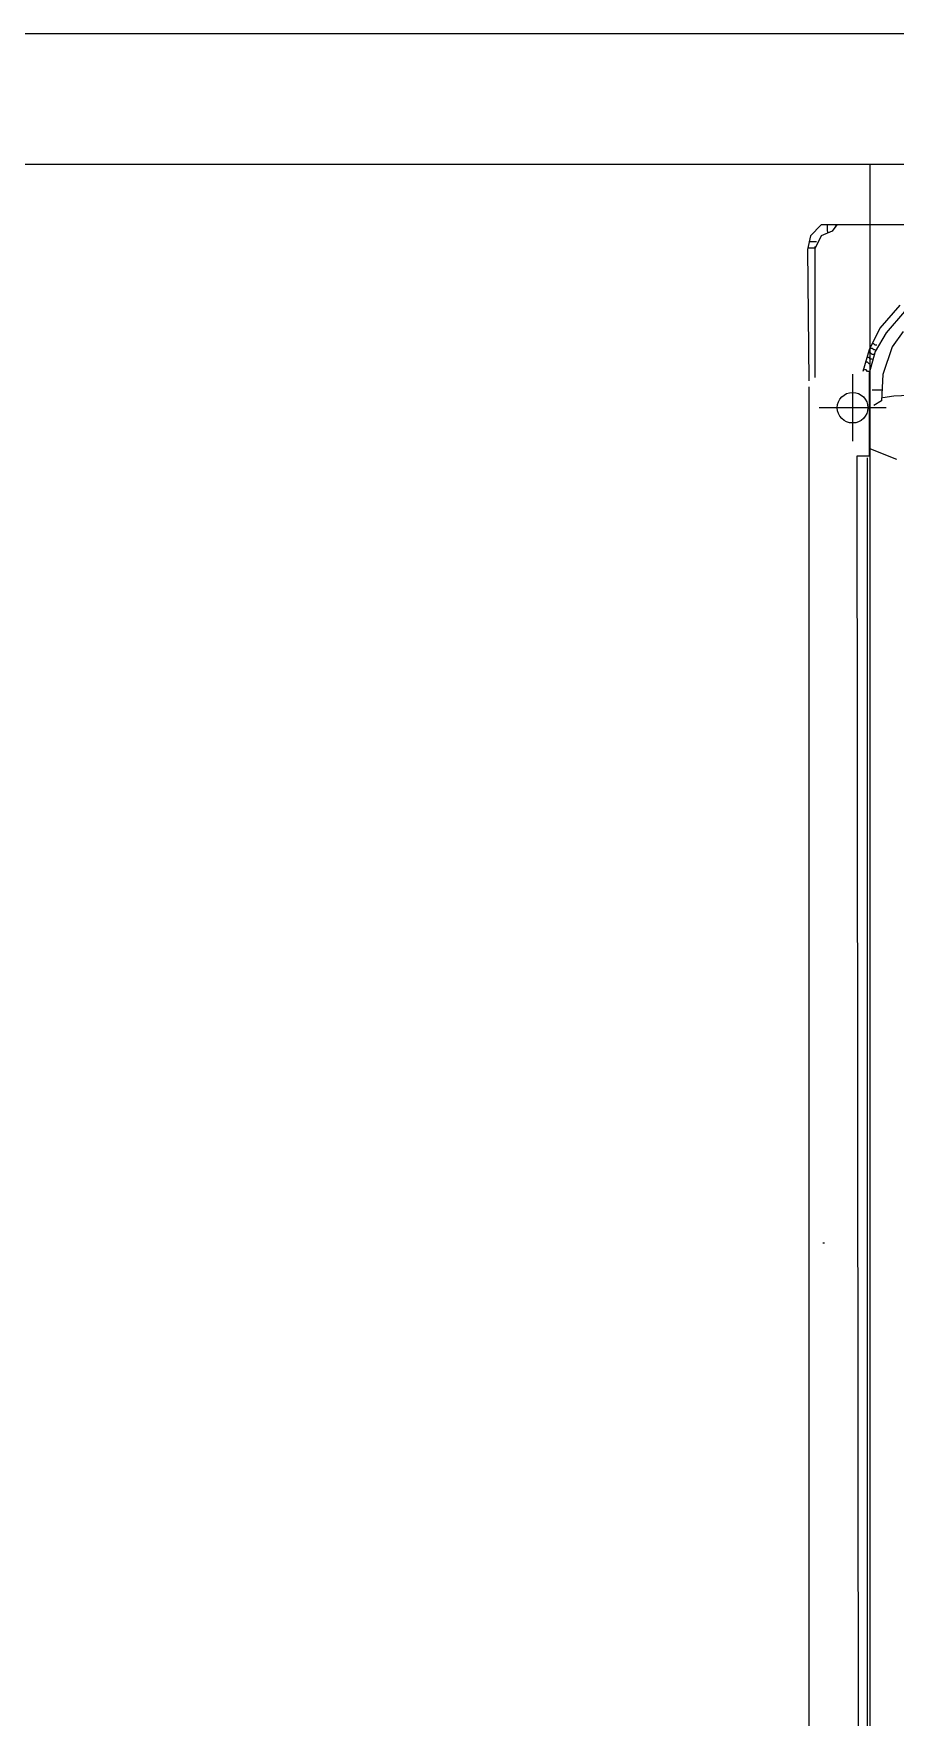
# Model space of a CAD drawing. Extents: x 4511820 to 5180432, y -1526536 to -944957.
# Drawn here: x 5148300 to 5148695, y -1027376 to -1026605 of the extents above; entities that cross this region are included whole.
import ezdxf

# ---------------------------------------------------------------- set-up
doc = ezdxf.new("R2010")
doc.units = 0
doc.header["$MEASUREMENT"] = 0
doc.layers.add('ZZ-chladenie', color=133, linetype='CONTINUOUS')

msp = doc.modelspace()

# ---------------------------------------------------------------- linework, layer by layer
at = {"layer": 'ZZ-chladenie'}
for p, q in [((5149472.5, -1026604.74), (5147315.716, -1026604.74)), ((5149472.5, -1026664.74), (5147315.716, -1026664.74)), ((5148683.5, -1028913.604), (5148683.5, -1026664.74)), ((5148656.21, -1026697.311), (5148654.797, -1026703.671)), ((5148661.157, -1026692.365), (5148656.21, -1026697.311)), ((5148661.157, -1026697.311), (5148658.33, -1026702.964)), ((5148728.991, -1026692.365), (5148661.157, -1026692.365)), ((5148666.102, -1026695.191), (5148661.157, -1026697.311)), ((5148663.983, -1026695.191), (5148663.983, -1026692.365)), ((5148663.983, -1026695.191), (5148663.983, -1026695.898)), ((5148668.222, -1026692.365), (5148666.102, -1026695.191)), ((5148668.222, -1026692.365), (5148667.516, -1026693.072)), ((5148655.504, -1026702.964), (5148654.797, -1026702.964)), ((5148654.797, -1026703.671), (5148655.504, -1026763.733)), ((5148656.21, -1026700.138), (5148655.504, -1026700.138)), ((5148658.33, -1026702.964), (5148655.504, -1026702.964)), ((5148659.036, -1026700.138), (5148656.21, -1026700.138)), ((5148658.33, -1026702.964), (5148658.33, -1026702.258)), ((5148658.33, -1026762.32), (5148658.33, -1026702.964)), ((5148697.193, -1026729.108), (5148688.008, -1026739.708)), ((5148699.313, -1026731.935), (5148690.834, -1026741.828)), ((5148688.008, -1026739.708), (5148683.061, -1026749.6)), ((5148690.834, -1026741.828), (5148685.888, -1026750.307)), ((5148698.606, -1026741.121), (5148693.661, -1026748.187)), ((5148683.061, -1026749.6), (5148680.235, -1026759.493)), ((5148683.061, -1026753.133), (5148682.354, -1026753.133)), ((5148685.888, -1026750.307), (5148683.061, -1026760.199)), ((5148683.768, -1026751.013), (5148683.061, -1026751.013)), ((5148683.768, -1026753.84), (5148683.061, -1026753.133)), ((5148684.475, -1026748.894), (5148683.768, -1026748.894)), ((5148684.475, -1026751.72), (5148683.768, -1026751.013)), ((5148685.181, -1026746.774), (5148684.475, -1026746.774)), ((5148685.181, -1026749.6), (5148684.475, -1026748.894)), ((5148685.181, -1026751.72), (5148684.475, -1026751.72)), ((5148685.888, -1026747.481), (5148685.181, -1026746.774)), ((5148685.888, -1026749.6), (5148685.181, -1026749.6)), ((5148686.595, -1026747.481), (5148685.888, -1026747.481)), ((5148693.661, -1026748.187), (5148689.421, -1026760.906)), ((5148675.5, -1026760.75), (5148675.5, -1026791.412)), ((5148681.648, -1026758.786), (5148680.941, -1026758.786)), ((5148682.354, -1026755.254), (5148681.648, -1026755.254)), ((5148682.354, -1026759.493), (5148681.648, -1026758.786)), ((5148683.061, -1026755.96), (5148682.354, -1026755.254)), ((5148683.061, -1026759.493), (5148682.354, -1026759.493)), ((5148683.768, -1026755.96), (5148683.061, -1026755.96)), ((5148683.061, -1026760.199), (5148683.061, -1026779.985)), ((5148684.475, -1026753.84), (5148683.768, -1026753.84)), ((5148689.421, -1026760.906), (5148688.714, -1026772.919)), ((5148655.504, -1026766.559), (5148655.504, -1027550.896)), ((5148688.714, -1026767.972), (5148684.475, -1026767.972)), ((5148690.831, -1026776.081), (5148660.169, -1026776.081)), ((5148688.714, -1026772.919), (5148685.181, -1026775.038)), ((5148694.367, -1026770.799), (5148689.421, -1026771.505)), ((5148726.871, -1026769.385), (5148694.367, -1026770.799)), ((5148683.061, -1026779.985), (5148683.061, -1026798.356)), ((5148680.941, -1026798.356), (5148677.409, -1026798.356)), ((5148677.409, -1026798.356), (5148678.115, -1027454.09)), ((5148683.061, -1026798.356), (5148680.941, -1026798.356)), ((5148682.354, -1027453.384), (5148682.354, -1026799.063)), ((5148695.78, -1026799.77), (5148683.061, -1026794.824)), ((5148662.57, -1027158.728), (5148661.863, -1027158.728))]:
    msp.add_line(p, q, dxfattribs=at)
msp.add_circle((5148675.5, -1026776.081), 7, dxfattribs=at)

doc.saveas('drawing.dxf')
